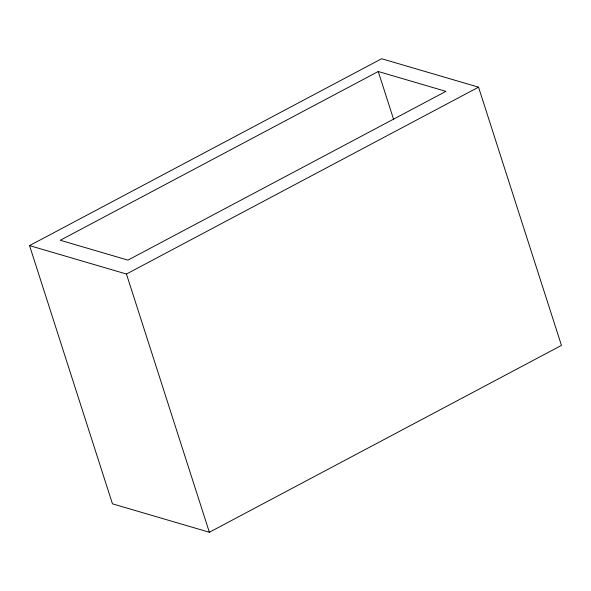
<?xml version="1.0" encoding="UTF-8"?>
<svg xmlns="http://www.w3.org/2000/svg" width="591" height="591" viewBox="0 0 591 591"><rect width="100%" height="100%" fill="white"/><g stroke="black" fill="none" stroke-linecap="round" stroke-linejoin="round"><path stroke-width="0.89" d="M29.55 245.605L381.631 58.738L478.54 87.165L561.45 345.395L209.369 532.262L112.46 503.835L29.55 245.605L126.452 274.025L478.54 87.165M378.24 71.504L60.26 240.271L127.944 260.121L445.924 91.361L378.24 71.504L393.717 119.707M126.452 274.025L209.369 532.262"/></g></svg>
